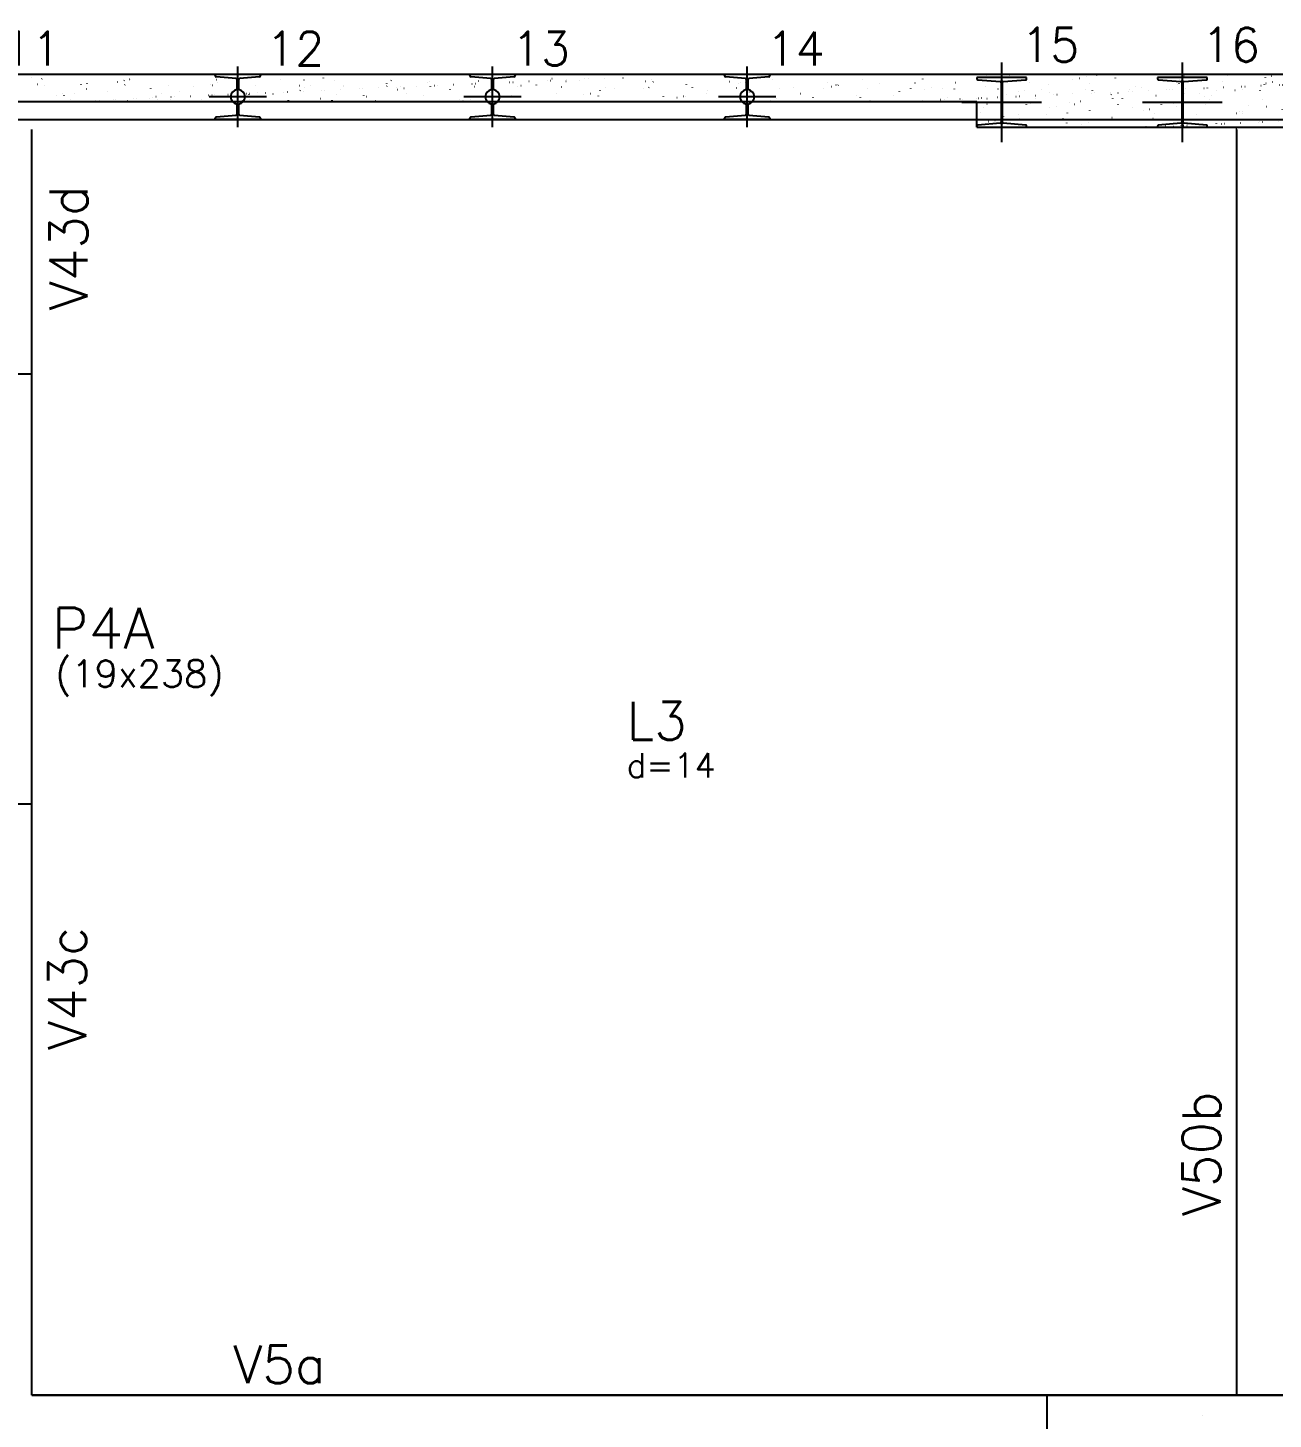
# Model space of a CAD drawing. Extents: x -40810 to 33675, y -2018 to 21213.
# Drawn here: x 24872 to 25561, y 3273 to 4044 of the extents above; entities that cross this region are included whole.
import ezdxf

# ---------------------------------------------------------------- set-up
doc = ezdxf.new("R2010")
doc.units = 0
doc.layers.get('0').update_dxf_attribs({"color": 1, "lineweight": 9})
for name, color, linetype in [('1', 5, 'Continuous'), ('10', 7, 'Continuous'), ('12', 3, 'Continuous'), ('13', 7, 'Continuous'), ('19', 5, 'Continuous'), ('242', 3, 'Continuous'), ('3', 2, 'Continuous'), ('49', 20, 'Continuous'), ('51', 6, 'Continuous'), ('52', 21, 'Continuous'), ('8', 5, 'Continuous'), ('9', 3, 'Continuous'), ('STEPHANIE', 6, 'Continuous')]:
    doc.layers.add(name, color=color, linetype=linetype)
doc.styles.get("Standard").update_dxf_attribs({"font": 'romans.shx', "width": 0.8})

# ---------------------------------------------------------------- blocks, each defined once
blk = doc.blocks.new('_H9EFD498501-006')
for p, q in [((2133.226661, 4541.264262), (2133.226661, 4541.264262)), ((2133.226661, 4541.264262), (2133.226661, 4541.264262)), ((2133.226661, 4541.264262), (2133.226661, 4541.264262)), ((2138.457224, 4542.42385), (2138.530447, 4542.440083)), ((2150.952494, 4542.944885), (2150.962283, 4543.019243)), ((2151.17627, 4542.880425), (2151.221927, 4542.939927)), ((2175.40823, 4542.83444), (2175.453887, 4542.893942)), ((2186.127645, 4540.008485), (2186.137435, 4540.082843)), ((2190.068651, 4540.97527), (2190.141873, 4540.991503)), ((2193.729761, 4541.786919), (2193.802984, 4541.803151)), ((2199.526047, 4542.639701), (2199.571704, 4542.699203)), ((2209.966061, 4541.000433), (2209.975851, 4541.074792)), ((2223.758006, 4542.593716), (2223.803663, 4542.653218)), ((2241.680078, 4539.52669), (2241.7533, 4539.542923)), ((2245.341188, 4540.338339), (2245.41441, 4540.354572)), ((2247.875823, 4542.398978), (2247.92148, 4542.458479)), ((2268.979629, 4539.055982), (2268.989418, 4539.13034)), ((2272.107783, 4542.352993), (2272.15344, 4542.412494)), ((2292.994255, 4541.386381), (2293.004045, 4541.460739)), ((2296.225599, 4542.158254), (2296.271257, 4542.217755)), ((2296.952615, 4538.889759), (2297.025837, 4538.905992)), ((2310.132611, 4541.811694), (2310.205834, 4541.827927)), ((2316.906093, 4542.936017), (2316.915882, 4543.010376)), ((2320.457559, 4542.112269), (2320.503216, 4542.17177)), ((2342.273238, 4539.041366), (2342.348167, 4539.044637)), ((2344.146454, 4539.123152), (2344.221382, 4539.126423)), ((2344.575376, 4541.91753), (2344.621033, 4541.977032)), ((2352.007823, 4539.44193), (2352.017612, 4539.516288)), ((2352.98803, 4539.509184), (2353.062959, 4539.512455)), ((2138.201181, 4536.128449), (2138.210971, 4536.202808)), ((2145.035389, 4534.877473), (2145.081046, 4534.936975)), ((2147.432387, 4538.001302), (2147.478044, 4538.060804)), ((2149.464495, 4531.642413), (2149.474285, 4531.716772)), ((2156.020328, 4533.426938), (2156.09355, 4533.443171)), ((2156.675055, 4530.937974), (2156.749983, 4530.941245)), ((2159.681438, 4534.238587), (2159.75466, 4534.25482)), ((2162.215808, 4538.458848), (2162.225597, 4538.533207)), ((2165.516631, 4531.324006), (2165.59156, 4531.327277)), ((2169.153206, 4534.682735), (2169.198863, 4534.742236)), ((2172.861434, 4537.160522), (2172.934656, 4537.176755)), ((2173.376333, 4533.192049), (2173.386122, 4533.266408)), ((2175.631995, 4531.765652), (2175.706923, 4531.768923)), ((2177.50521, 4531.847438), (2177.580139, 4531.85071)), ((2186.346787, 4532.23347), (2186.421716, 4532.236741)), ((2193.385166, 4534.63675), (2193.430823, 4534.696251)), ((2195.782164, 4537.760578), (2195.827821, 4537.82008)), ((2196.46215, 4532.675116), (2196.537079, 4532.678388)), ((2197.214749, 4534.183998), (2197.224538, 4534.258356)), ((2198.335366, 4532.756902), (2198.410294, 4532.760174)), ((2207.176942, 4533.142934), (2207.251871, 4533.146205)), ((2207.631755, 4531.978359), (2207.704977, 4531.994592)), ((2211.292865, 4532.790007), (2211.366087, 4532.80624)), ((2217.292306, 4533.58458), (2217.367234, 4533.587852)), ((2217.502982, 4534.442011), (2217.54864, 4534.501512)), ((2219.165521, 4533.666367), (2219.24045, 4533.669638)), ((2221.229375, 4536.514397), (2221.239165, 4536.588755)), ((2224.472861, 4535.711942), (2224.546083, 4535.728175)), ((2228.007098, 4534.052398), (2228.082026, 4534.05567)), ((2232.3899, 4531.247598), (2232.39969, 4531.321957)), ((2238.122461, 4534.494045), (2238.19739, 4534.497316)), ((2239.995676, 4534.575831), (2240.070605, 4534.579102)), ((2241.734942, 4534.396026), (2241.780599, 4534.455527)), ((2244.13194, 4537.519855), (2244.177597, 4537.579356)), ((2245.141213, 4538.064033), (2245.151002, 4538.138392)), ((2248.837253, 4534.961862), (2248.912182, 4534.965134)), ((2256.228316, 4532.239547), (2256.238106, 4532.313905)), ((2258.952616, 4535.403509), (2259.027545, 4535.40678)), ((2260.825832, 4535.485295), (2260.90076, 4535.488567)), ((2262.904292, 4531.341427), (2262.977514, 4531.35766)), ((2265.852759, 4534.201287), (2265.898416, 4534.260788)), ((2269.667409, 4535.871327), (2269.742337, 4535.874598)), ((2276.084288, 4534.263362), (2276.15751, 4534.279595)), ((2279.782772, 4536.312973), (2279.8577, 4536.316244)), ((2280.242943, 4534.569946), (2280.252732, 4534.644304)), ((2281.655987, 4536.394759), (2281.730916, 4536.398031)), ((2290.084719, 4534.155302), (2290.130376, 4534.214803)), ((2290.497564, 4536.780791), (2290.572493, 4536.784062)), ((2292.481717, 4537.279131), (2292.527374, 4537.338632)), ((2293.291505, 4538.07811), (2293.364727, 4538.094343)), ((2300.612927, 4537.222437), (2300.687856, 4537.225709)), ((2302.486143, 4537.304224), (2302.561071, 4537.307495)), ((2304.15478, 4536.119582), (2304.16457, 4536.19394)), ((2311.327719, 4537.690255), (2311.402648, 4537.693527)), ((2314.202535, 4533.960563), (2314.248192, 4534.020065)), ((2321.443083, 4538.131901), (2321.518011, 4538.135173)), ((2323.316298, 4538.213688), (2323.391227, 4538.216959)), ((2327.695715, 4532.814782), (2327.768937, 4532.831015)), ((2327.993196, 4537.111531), (2328.002986, 4537.185889)), ((2332.157875, 4538.599719), (2332.232803, 4538.602991)), ((2338.434495, 4533.914578), (2338.480152, 4533.97408)), ((2339.25651, 4532.625495), (2339.2663, 4532.699853)), ((2340.831493, 4537.038407), (2340.87715, 4537.097908)), ((2344.902932, 4536.629531), (2344.976154, 4536.645764)), ((2348.564042, 4537.441179), (2348.637264, 4537.457412)), ((2133.226661, 4529.914195), (2133.226661, 4529.914195)), ((2133.226661, 4529.914195), (2133.226661, 4529.914195)), ((2133.226661, 4529.914195), (2133.226661, 4529.914195)), ((2133.226661, 4528.373704), (2133.226661, 4528.373704)), ((2133.226661, 4528.373704), (2133.226661, 4528.373704)), ((2133.971684, 4529.946723), (2134.046613, 4529.949995)), ((2135.844899, 4530.02851), (2135.919828, 4530.031781)), ((2136.713183, 4524.825978), (2136.722972, 4524.900336)), ((2138.780365, 4526.725768), (2138.826023, 4526.785269)), ((2138.813111, 4529.61219), (2138.886333, 4529.628423)), ((2144.686476, 4530.414541), (2144.761405, 4530.417813)), ((2154.801839, 4530.856188), (2154.876768, 4530.859459)), ((2160.62502, 4526.375614), (2160.63481, 4526.449973)), ((2163.012325, 4526.679783), (2163.057982, 4526.739284)), ((2165.409323, 4529.803611), (2165.45498, 4529.863113)), ((2173.583432, 4524.430027), (2173.656654, 4524.44626)), ((2177.244542, 4525.241676), (2177.317764, 4525.257909)), ((2184.463436, 4527.367563), (2184.473226, 4527.441921)), ((2187.130142, 4526.485044), (2187.175799, 4526.544545)), ((2190.424538, 4528.16361), (2190.49776, 4528.179843)), ((2208.478063, 4529.697962), (2208.487852, 4529.77232)), ((2211.362102, 4526.439059), (2211.407759, 4526.49856)), ((2213.7591, 4529.562888), (2213.804757, 4529.622389)), ((2219.638587, 4524.431163), (2219.648377, 4524.505521)), ((2228.855969, 4523.793096), (2228.929191, 4523.809329)), ((2235.479918, 4526.24432), (2235.525575, 4526.303822)), ((2242.035965, 4526.715031), (2242.109187, 4526.731264)), ((2243.477004, 4525.423111), (2243.486793, 4525.49747)), ((2259.243182, 4530.529779), (2259.316404, 4530.546012)), ((2259.711878, 4526.198335), (2259.757535, 4526.257837)), ((2262.108876, 4529.322164), (2262.154533, 4529.381665)), ((2267.49163, 4527.753511), (2267.50142, 4527.827869)), ((2283.829695, 4526.003596), (2283.875352, 4526.063098)), ((2291.403467, 4529.303147), (2291.413257, 4529.377505)), ((2293.647392, 4525.266451), (2293.720614, 4525.282684)), ((2302.490571, 4523.47866), (2302.500361, 4523.553019)), ((2308.061654, 4525.957611), (2308.107312, 4526.017113)), ((2310.458653, 4529.08144), (2310.50431, 4529.140942)), ((2310.854609, 4529.081199), (2310.927831, 4529.097432)), ((2314.515719, 4529.892848), (2314.588941, 4529.909081)), ((2315.241884, 4530.295095), (2315.251673, 4530.369454)), ((2326.505198, 4525.809059), (2326.514987, 4525.883418)), ((2332.179471, 4525.762873), (2332.225128, 4525.822374)), ((2345.258819, 4523.817871), (2345.332041, 4523.834104)), ((2350.417035, 4527.358696), (2350.426824, 4527.433054)), ((2356.411431, 4525.716888), (2356.457088, 4525.776389)), ((2358.808429, 4528.840716), (2358.854086, 4528.900218)), ((2133.226661, 4519.488039), (2133.226661, 4519.488039)), ((2133.226661, 4519.488039), (2133.226661, 4519.488039)), ((2133.226661, 4519.488039), (2133.226661, 4519.488039)), ((2135.036483, 4521.846645), (2135.08214, 4521.906146)), ((2139.535109, 4516.881696), (2139.608331, 4516.897929)), ((2143.196219, 4517.693344), (2143.269441, 4517.709577)), ((2147.873707, 4519.559179), (2147.883497, 4519.633537)), ((2156.376215, 4520.615279), (2156.449437, 4520.631512)), ((2156.757301, 4518.528077), (2156.802958, 4518.587579)), ((2171.712124, 4520.551127), (2171.721913, 4520.625486)), ((2180.989261, 4518.482092), (2181.034918, 4518.541594)), ((2182.975438, 4516.065091), (2182.985227, 4516.13945)), ((2183.386259, 4521.605921), (2183.431916, 4521.665422)), ((2194.807645, 4516.244764), (2194.880868, 4516.260997)), ((2195.72675, 4522.881527), (2195.73654, 4522.955885)), ((2205.107078, 4518.287353), (2205.152735, 4518.346855)), ((2206.887275, 4517.614728), (2206.897064, 4517.689086)), ((2207.987642, 4519.166699), (2208.060864, 4519.182932)), ((2225.194859, 4522.981447), (2225.268081, 4522.99768)), ((2229.339037, 4518.241368), (2229.384695, 4518.30087)), ((2230.725691, 4518.606676), (2230.735481, 4518.681035)), ((2231.736036, 4521.365197), (2231.781693, 4521.424699)), ((2253.456854, 4518.04663), (2253.502511, 4518.106131)), ((2254.740318, 4520.937075), (2254.750107, 4521.011434)), ((2259.599069, 4517.718119), (2259.672291, 4517.734352)), ((2265.900842, 4515.670276), (2265.910632, 4515.744635)), ((2268.494956, 4515.716002), (2268.569884, 4515.719273)), ((2270.368171, 4515.797788), (2270.4431, 4515.801059)), ((2276.806286, 4521.532867), (2276.879508, 4521.5491)), ((2277.688814, 4518.000645), (2277.734471, 4518.060146)), ((2278.652155, 4522.486712), (2278.661944, 4522.56107)), ((2279.209748, 4516.18382), (2279.284676, 4516.187091)), ((2280.085812, 4521.124473), (2280.131469, 4521.183975)), ((2280.467396, 4522.344516), (2280.540618, 4522.360749)), ((2289.325111, 4516.625466), (2289.40004, 4516.628737)), ((2289.739259, 4516.662225), (2289.749048, 4516.736583)), ((2291.198326, 4516.707252), (2291.273255, 4516.710524)), ((2300.039903, 4517.093284), (2300.114832, 4517.096555)), ((2301.806631, 4517.805906), (2301.852288, 4517.865407)), ((2310.155266, 4517.53493), (2310.230195, 4517.538201)), ((2311.210495, 4516.269539), (2311.283718, 4516.285772)), ((2312.028482, 4517.616716), (2312.10341, 4517.619988)), ((2313.753885, 4518.992624), (2313.763675, 4519.066982)), ((2320.870059, 4518.002748), (2320.944987, 4518.006019)), ((2326.03859, 4517.759921), (2326.084247, 4517.819422)), ((2328.417713, 4520.084288), (2328.490935, 4520.100521)), ((2328.435588, 4520.88375), (2328.481246, 4520.943251)), ((2330.985422, 4518.444394), (2331.06035, 4518.447666)), ((2332.078823, 4520.895936), (2332.152045, 4520.912169)), ((2332.858637, 4518.526181), (2332.933566, 4518.529452)), ((2337.665722, 4520.54226), (2337.675512, 4520.616619)), ((2341.700214, 4518.912212), (2341.775143, 4518.915484)), ((2350.156407, 4517.565182), (2350.202064, 4517.624684)), ((2351.815577, 4519.353858), (2351.890506, 4519.35713)), ((2353.688793, 4519.435645), (2353.763721, 4519.438916)), ((2133.226661, 4515.483146), (2133.226661, 4515.483146)), ((2133.226661, 4515.483146), (2133.226661, 4515.483146)), ((2133.226661, 4515.483146), (2133.226661, 4515.483146)), ((2135.253919, 4513.741768), (2135.253919, 4513.741768)), ((2135.253919, 4513.741768), (2135.253919, 4513.741768)), ((2135.253919, 4513.741768), (2135.253919, 4513.741768)), ((2147.107831, 4513.741768), (2147.107831, 4513.741768)), ((2147.107831, 4513.741768), (2147.107831, 4513.741768)), ((2153.084637, 4513.741768), (2153.084637, 4513.741768)), ((2158.961743, 4513.741768), (2158.970601, 4513.809051)), ((2158.961743, 4513.741768), (2158.961743, 4513.741768)), ((2170.815655, 4513.741768), (2170.815655, 4513.741768)), ((2177.351882, 4513.741768), (2177.351882, 4513.741768)), ((2177.351882, 4513.741768), (2177.351882, 4513.741768)), ((2182.669566, 4513.741768), (2182.669566, 4513.741768)), ((2182.669566, 4513.741768), (2182.669566, 4513.741768)), ((2182.669566, 4513.741768), (2182.669566, 4513.741768)), ((2183.517359, 4513.741768), (2183.517359, 4513.741768)), ((2183.517359, 4513.741768), (2183.517359, 4513.741768)), ((2183.517359, 4513.741768), (2183.517359, 4513.741768)), ((2191.146535, 4515.433116), (2191.219758, 4515.449349)), ((2194.523478, 4513.741768), (2194.523478, 4513.741768)), ((2194.523478, 4513.741768), (2194.523478, 4513.741768)), ((2194.523478, 4513.741768), (2194.523478, 4513.741768)), ((2201.619128, 4513.741768), (2201.619128, 4513.741768)), ((2206.37739, 4513.741768), (2206.37739, 4513.741768)), ((2206.37739, 4513.741768), (2206.37739, 4513.741768)), ((2218.231302, 4513.741768), (2218.231302, 4513.741768)), ((2218.231302, 4513.741768), (2218.231302, 4513.741768)), ((2223.277576, 4513.741768), (2223.277576, 4513.741768)), ((2223.277576, 4513.741768), (2223.277576, 4513.741768)), ((2223.277576, 4513.741768), (2223.277576, 4513.741768)), ((2225.886373, 4513.741768), (2225.886373, 4513.741768)), ((2225.886373, 4513.741768), (2225.886373, 4513.741768)), ((2226.834645, 4513.897073), (2226.909573, 4513.900345)), ((2228.70786, 4513.978859), (2228.782789, 4513.982131)), ((2230.085214, 4513.741768), (2230.085214, 4513.741768)), ((2237.549437, 4514.364891), (2237.624366, 4514.368163)), ((2241.662908, 4513.741768), (2241.662908, 4513.741768)), ((2241.662908, 4513.741768), (2241.662908, 4513.741768)), ((2241.662908, 4513.741768), (2241.662908, 4513.741768)), ((2241.939126, 4513.741768), (2241.939126, 4513.741768)), ((2241.939126, 4513.741768), (2241.939126, 4513.741768)), ((2241.939126, 4513.741768), (2241.939126, 4513.741768)), ((2241.989005, 4514.12064), (2241.998795, 4514.194998)), ((2242.757962, 4513.984536), (2242.831185, 4514.000769)), ((2246.419072, 4514.796185), (2246.492295, 4514.812417)), ((2247.6648, 4514.806537), (2247.739729, 4514.809809)), ((2249.538016, 4514.888324), (2249.612944, 4514.891595)), ((2250.153618, 4513.741768), (2250.153618, 4513.741768)), ((2253.793038, 4513.741768), (2253.793038, 4513.741768)), ((2253.793038, 4513.741768), (2253.793038, 4513.741768)), ((2253.793038, 4513.741768), (2253.793038, 4513.741768)), ((2258.379592, 4515.274355), (2258.454521, 4515.277627)), ((2265.646949, 4513.741768), (2265.646949, 4513.741768)), ((2265.646949, 4513.741768), (2265.646949, 4513.741768)), ((2274.420863, 4513.741768), (2274.420863, 4513.741768)), ((2274.420863, 4513.741768), (2274.420863, 4513.741768)), ((2277.500861, 4513.741768), (2277.500861, 4513.741768)), ((2277.500861, 4513.741768), (2277.500861, 4513.741768)), ((2289.354773, 4513.741768), (2289.354773, 4513.741768)), ((2298.688108, 4513.741768), (2298.688108, 4513.741768)), ((2299.808456, 4513.741768), (2299.808456, 4513.741768)), ((2299.808456, 4513.741768), (2299.808456, 4513.741768)), ((2301.208685, 4513.741768), (2301.208685, 4513.741768)), ((2313.062597, 4513.741768), (2313.062597, 4513.741768)), ((2313.062597, 4513.741768), (2313.062597, 4513.741768)), ((2313.062597, 4513.741768), (2313.062597, 4513.741768)), ((2322.955353, 4513.741768), (2322.955353, 4513.741768)), ((2322.955353, 4513.741768), (2322.955353, 4513.741768)), ((2324.916509, 4513.741768), (2324.924199, 4513.800183)), ((2324.916509, 4513.741768), (2324.916509, 4513.741768)), ((2324.916509, 4513.741768), (2324.916509, 4513.741768)), ((2336.770421, 4513.741768), (2336.770421, 4513.741768)), ((2336.770421, 4513.741768), (2336.770421, 4513.741768)), ((2347.222599, 4513.741768), (2347.222599, 4513.741768)), ((2348.624332, 4513.741768), (2348.624332, 4513.741768)), ((2348.752826, 4514.717774), (2348.762615, 4514.792132)), ((2357.954004, 4513.741768), (2357.954004, 4513.741768)), ((2357.954004, 4513.741768), (2357.954004, 4513.741768)), ((2360.478244, 4513.741768), (2360.478244, 4513.741768))]:
    blk.add_line(p, q)
blk = doc.blocks.new('_H9EFD498501-007')
for p, q in [((1609.518845, 4541.176053), (1609.592068, 4541.192286)), ((1615.584846, 4540.649264), (1615.630503, 4540.708765)), ((1657.469162, 4538.915825), (1657.542384, 4538.932058)), ((1661.130272, 4539.727474), (1661.203494, 4539.743707)), ((1663.934623, 4540.40854), (1663.98028, 4540.468041)), ((1664.604643, 4540.381588), (1664.614433, 4540.455947)), ((1712.284399, 4540.167816), (1712.330056, 4540.227317)), ((1725.921695, 4541.200829), (1725.994918, 4541.217062)), ((1747.530048, 4539.986773), (1747.539838, 4540.061132)), ((1760.634176, 4539.927092), (1760.679833, 4539.986594)), ((1771.368464, 4540.978722), (1771.378254, 4541.05308)), ((1777.533122, 4539.752249), (1777.606344, 4539.768482)), ((1808.983952, 4539.686368), (1809.029609, 4539.74587)), ((1830.382032, 4539.034271), (1830.391821, 4539.108629)), ((1857.333729, 4539.445645), (1857.379386, 4539.505146)), ((1874.46748, 4538.72066), (1874.542408, 4538.723931)), ((1876.340695, 4538.802446), (1876.415624, 4538.805718)), ((1885.182272, 4539.188478), (1885.2572, 4539.191749)), ((1895.297635, 4539.630124), (1895.372564, 4539.633395)), ((1897.17085, 4539.71191), (1897.245779, 4539.715182)), ((1897.963193, 4540.669837), (1898.036415, 4540.68607)), ((1905.683505, 4539.204921), (1905.729162, 4539.264422)), ((1906.012427, 4540.097942), (1906.087356, 4540.101213)), ((1913.410226, 4539.420218), (1913.420015, 4539.494577)), ((1916.12779, 4540.539588), (1916.202719, 4540.54286)), ((1918.001006, 4540.621375), (1918.075935, 4540.624646)), ((1926.842583, 4541.007406), (1926.917511, 4541.010678)), ((1937.322063, 4540.969855), (1937.331852, 4541.044213)), ((1949.57462, 4539.221258), (1949.647842, 4539.237491)), ((1953.23573, 4540.032906), (1953.308952, 4540.049139)), ((1954.033281, 4538.964197), (1954.078939, 4539.023699)), ((1996.33563, 4539.025403), (1996.34542, 4539.099762)), ((2002.383058, 4538.723473), (2002.428715, 4538.782975)), ((2020.174047, 4540.017352), (2020.183836, 4540.09171)), ((2069.63858, 4540.057681), (2069.711802, 4540.073914)), ((2103.202241, 4540.4033), (2103.21203, 4540.477658)), ((1613.187848, 4537.525435), (1613.233505, 4537.584936)), ((1616.751601, 4537.059241), (1616.76139, 4537.133599)), ((1623.420839, 4531.367494), (1623.494061, 4531.383727)), ((1627.081949, 4532.179142), (1627.155171, 4532.195375)), ((1627.838704, 4531.234754), (1627.848494, 4531.309112)), ((1633.561782, 4532.451573), (1633.607439, 4532.511074)), ((1637.305665, 4537.330696), (1637.351322, 4537.390197)), ((1640.261945, 4535.101077), (1640.335167, 4535.11731)), ((1640.590017, 4538.051189), (1640.599806, 4538.125547)), ((1651.853331, 4533.565153), (1651.86312, 4533.639511)), ((1661.537625, 4537.284711), (1661.583282, 4537.344212)), ((1675.765168, 4535.114789), (1675.774958, 4535.189148)), ((1681.911559, 4532.210849), (1681.957216, 4532.270351)), ((1685.655441, 4537.089972), (1685.701099, 4537.149474)), ((1691.873372, 4533.652497), (1691.946594, 4533.66873)), ((1697.710873, 4531.0033), (1697.785802, 4531.006571)), ((1699.603584, 4536.106738), (1699.613374, 4536.181096)), ((1707.826236, 4531.444946), (1707.901165, 4531.448217)), ((1709.080589, 4537.467245), (1709.153811, 4537.483478)), ((1709.699452, 4531.526732), (1709.77438, 4531.530004)), ((1709.887401, 4537.043987), (1709.933058, 4537.103489)), ((1710.866898, 4531.620702), (1710.876688, 4531.69506)), ((1712.741699, 4538.278894), (1712.814921, 4538.295127)), ((1718.541028, 4531.912764), (1718.615957, 4531.916035)), ((1723.618211, 4538.437137), (1723.628, 4538.511495)), ((1728.656392, 4532.35441), (1728.73132, 4532.357682)), ((1730.261335, 4531.970125), (1730.306992, 4532.029627)), ((1730.529607, 4532.436197), (1730.604536, 4532.439468)), ((1734.005218, 4536.849248), (1734.050875, 4536.90875)), ((1734.778735, 4533.170338), (1734.788525, 4533.244696)), ((1739.371184, 4532.822228), (1739.446113, 4532.8255)), ((1743.484799, 4532.203917), (1743.558021, 4532.22015)), ((1749.486547, 4533.263874), (1749.561476, 4533.267146)), ((1751.359763, 4533.345661), (1751.434691, 4533.348932)), ((1758.237177, 4536.803263), (1758.282835, 4536.862765)), ((1758.617152, 4534.162287), (1758.626941, 4534.236645)), ((1760.201339, 4533.731692), (1760.276268, 4533.734964)), ((1760.692016, 4536.018666), (1760.765238, 4536.034898)), ((1764.353126, 4536.830314), (1764.426348, 4536.846547)), ((1770.316703, 4534.173339), (1770.391631, 4534.17661)), ((1772.189918, 4534.255125), (1772.264847, 4534.258396)), ((1778.611112, 4531.729402), (1778.656769, 4531.788903)), ((1781.031495, 4534.641157), (1781.106423, 4534.644428)), ((1782.354994, 4536.608525), (1782.400651, 4536.668026)), ((1782.631778, 4536.492686), (1782.641568, 4536.567044)), ((1791.146858, 4535.082803), (1791.221787, 4535.086074)), ((1793.020073, 4535.164589), (1793.095002, 4535.167861)), ((1793.792303, 4531.225887), (1793.802092, 4531.300245)), ((1801.86165, 4535.550621), (1801.936579, 4535.553892)), ((1806.543615, 4538.042322), (1806.553405, 4538.11668)), ((1806.586954, 4536.56254), (1806.632611, 4536.622041)), ((1811.977013, 4535.992267), (1812.051942, 4535.995539)), ((1812.303443, 4534.570086), (1812.376665, 4534.586319)), ((1813.850229, 4536.074053), (1813.925157, 4536.077325)), ((1815.964553, 4535.381734), (1816.037775, 4535.397967)), ((1817.630719, 4532.217835), (1817.640509, 4532.292194)), ((1822.691806, 4536.460085), (1822.766734, 4536.463357)), ((1826.960888, 4531.488678), (1827.006545, 4531.548179)), ((1829.144549, 4538.303669), (1829.217771, 4538.319902)), ((1830.704771, 4536.367801), (1830.750428, 4536.427302)), ((1832.807169, 4536.901731), (1832.882097, 4536.905003)), ((1834.680384, 4536.983518), (1834.755313, 4536.986789)), ((1841.645346, 4534.548234), (1841.655135, 4534.622593)), ((1843.521961, 4537.369549), (1843.59689, 4537.372821)), ((1853.637324, 4537.811196), (1853.712253, 4537.814467)), ((1854.93673, 4536.321816), (1854.982388, 4536.381317)), ((1855.51054, 4537.892982), (1855.585468, 4537.896253)), ((1863.91487, 4533.121506), (1863.988092, 4533.137739)), ((1864.352116, 4538.279014), (1864.427045, 4538.282285)), ((1865.557183, 4536.097871), (1865.566972, 4536.172229)), ((1867.57598, 4533.933154), (1867.649202, 4533.949387)), ((1875.310664, 4531.247954), (1875.356322, 4531.307456)), ((1879.054547, 4536.127077), (1879.100204, 4536.186579)), ((1880.755976, 4536.855089), (1880.829198, 4536.871322)), ((1889.395599, 4537.089819), (1889.405389, 4537.164178)), ((1900.658913, 4532.603783), (1900.668703, 4532.678141)), ((1903.286507, 4536.081092), (1903.332164, 4536.140594)), ((1915.526297, 4531.672926), (1915.599519, 4531.689159)), ((1919.187407, 4532.484575), (1919.260629, 4532.500808)), ((1923.660441, 4531.00723), (1923.706098, 4531.066732)), ((1924.57075, 4534.153419), (1924.58054, 4534.227778)), ((1927.404324, 4535.886353), (1927.449981, 4535.945855)), ((1932.367403, 4535.406509), (1932.440625, 4535.422742)), ((1948.409167, 4535.145368), (1948.418956, 4535.219726)), ((1951.636283, 4535.840368), (1951.68194, 4535.89987)), ((1970.798834, 4531.035995), (1970.872056, 4531.052228)), ((1972.423793, 4537.475767), (1972.433583, 4537.550125)), ((1975.7541, 4535.64563), (1975.799757, 4535.705131)), ((1983.584318, 4532.208968), (1983.594107, 4532.283326)), ((1983.97883, 4533.95793), (1984.052052, 4533.974163)), ((1999.98606, 4535.599645), (2000.031717, 4535.659146)), ((2001.186047, 4537.772678), (2001.259269, 4537.788911)), ((2004.847157, 4538.584326), (2004.920379, 4538.600559)), ((2007.422734, 4533.200917), (2007.432523, 4533.275275)), ((2024.103877, 4535.404906), (2024.149534, 4535.464407)), ((2031.437361, 4535.531316), (2031.44715, 4535.605674)), ((2035.590257, 4532.50935), (2035.663479, 4532.525583)), ((2048.335836, 4535.358921), (2048.381493, 4535.418422)), ((2050.732834, 4538.48275), (2050.778491, 4538.542251)), ((2052.797474, 4536.324098), (2052.870696, 4536.340331)), ((2055.349198, 4537.080952), (2055.358987, 4537.15531)), ((2056.458584, 4537.135747), (2056.531806, 4537.15198)), ((2066.436301, 4531.256465), (2066.446091, 4531.330824)), ((2072.453653, 4535.164182), (2072.49931, 4535.223684)), ((2079.187614, 4538.072901), (2079.197403, 4538.147259)), ((2087.201684, 4531.06077), (2087.274906, 4531.077003)), ((2090.450928, 4533.586864), (2090.460717, 4533.661223)), ((2096.685613, 4535.118197), (2096.73127, 4535.177699)), ((2099.082611, 4538.242026), (2099.128268, 4538.301527)), ((2104.408901, 4534.875518), (2104.482123, 4534.891751)), ((2108.070011, 4535.687167), (2108.143233, 4535.7034)), ((2114.362765, 4535.136501), (2114.372555, 4535.210859)), ((2120.80343, 4534.923458), (2120.849087, 4534.98296)), ((2121.250007, 4538.609102), (2121.323229, 4538.625335)), ((1608.617931, 4528.085768), (1608.617931, 4528.085768)), ((1608.617931, 4528.085768), (1608.617931, 4528.085768)), ((1608.617931, 4528.085768), (1608.617931, 4528.085768)), ((1615.570221, 4528.085768), (1615.570221, 4528.085768)), ((1615.570221, 4528.085768), (1615.570221, 4528.085768)), ((1627.424132, 4528.085768), (1627.424132, 4528.085768)), ((1630.211782, 4528.085768), (1630.211782, 4528.085768)), ((1630.211782, 4528.085768), (1630.211782, 4528.085768)), ((1630.888408, 4528.085768), (1630.888408, 4528.085768)), ((1630.888408, 4528.085768), (1630.888408, 4528.085768)), ((1631.164784, 4529.327744), (1631.210441, 4529.387246)), ((1635.220407, 4528.274907), (1635.295335, 4528.278178)), ((1639.278044, 4528.085768), (1639.278044, 4528.085768)), ((1645.33577, 4528.716553), (1645.410699, 4528.719825)), ((1647.208985, 4528.79834), (1647.283914, 4528.801611)), ((1651.131956, 4528.085768), (1651.131956, 4528.085768)), ((1651.131956, 4528.085768), (1651.131956, 4528.085768)), ((1651.131956, 4528.085768), (1651.131956, 4528.085768)), ((1654.479027, 4528.085768), (1654.479027, 4528.085768)), ((1655.282601, 4529.133005), (1655.328258, 4529.192507)), ((1656.050562, 4529.184371), (1656.125491, 4529.187643)), ((1662.985868, 4528.085768), (1662.985868, 4528.085768)), ((1662.985868, 4528.085768), (1662.985868, 4528.085768)), ((1663.013855, 4528.298354), (1663.023645, 4528.372712)), ((1666.165925, 4529.626018), (1666.240854, 4529.629289)), ((1666.763479, 4528.085768), (1666.763479, 4528.085768)), ((1666.763479, 4528.085768), (1666.763479, 4528.085768)), ((1666.763479, 4528.085768), (1666.763479, 4528.085768)), ((1668.039141, 4529.707804), (1668.114069, 4529.711075)), ((1674.83978, 4528.085768), (1674.83978, 4528.085768)), ((1674.83978, 4528.085768), (1674.83978, 4528.085768)), ((1675.032266, 4529.918914), (1675.105488, 4529.935147)), ((1676.880718, 4530.093835), (1676.955646, 4530.097107)), ((1678.693376, 4530.730562), (1678.766598, 4530.746795)), ((1678.746272, 4528.085768), (1678.746272, 4528.085768)), ((1678.746272, 4528.085768), (1678.746272, 4528.085768)), ((1679.514561, 4529.08702), (1679.560218, 4529.146522)), ((1686.693692, 4528.085768), (1686.693692, 4528.085768)), ((1686.852272, 4529.290303), (1686.862061, 4529.364661)), ((1686.996081, 4530.535482), (1687.071009, 4530.538753)), ((1688.869296, 4530.617268), (1688.944225, 4530.62054)), ((1698.547604, 4528.085768), (1698.547604, 4528.085768)), ((1703.013518, 4528.085768), (1703.013518, 4528.085768)), ((1703.632377, 4528.892282), (1703.678034, 4528.951783)), ((1710.401515, 4528.085768), (1710.401515, 4528.085768)), ((1710.401515, 4528.085768), (1710.401515, 4528.085768)), ((1710.401515, 4528.085768), (1710.401515, 4528.085768)), ((1722.255427, 4528.085768), (1722.255427, 4528.085768)), ((1722.255427, 4528.085768), (1722.255427, 4528.085768)), ((1722.255427, 4528.085768), (1722.255427, 4528.085768)), ((1724.909027, 4528.085768), (1724.909027, 4528.085768)), ((1724.909027, 4528.085768), (1724.909027, 4528.085768)), ((1724.909027, 4528.085768), (1724.909027, 4528.085768)), ((1726.643693, 4528.470334), (1726.716915, 4528.486567)), ((1727.280763, 4528.085768), (1727.280763, 4528.085768)), ((1727.280763, 4528.085768), (1727.280763, 4528.085768)), ((1727.864337, 4528.846297), (1727.909994, 4528.905798)), ((1730.304803, 4529.281983), (1730.378025, 4529.298215)), ((1734.109339, 4528.085768), (1734.109339, 4528.085768)), ((1734.109339, 4528.085768), (1734.109339, 4528.085768)), ((1745.963251, 4528.085768), (1745.963251, 4528.085768)), ((1745.963251, 4528.085768), (1745.963251, 4528.085768)), ((1751.548008, 4528.085768), (1751.548008, 4528.085768)), ((1751.982154, 4528.651558), (1752.027811, 4528.711059)), ((1757.817163, 4528.085768), (1757.817163, 4528.085768)), ((1769.671075, 4528.085768), (1769.671075, 4528.085768)), ((1769.671075, 4528.085768), (1769.671075, 4528.085768)), ((1769.671075, 4528.085768), (1769.671075, 4528.085768)), ((1769.880466, 4529.67625), (1769.890255, 4529.750609)), ((1775.815253, 4528.085768), (1775.815253, 4528.085768)), ((1775.815253, 4528.085768), (1775.815253, 4528.085768)), ((1776.214113, 4528.605573), (1776.259771, 4528.665074)), ((1781.524987, 4528.085768), (1781.524987, 4528.085768)), ((1781.524987, 4528.085768), (1781.524987, 4528.085768)), ((1781.524987, 4528.085768), (1781.524987, 4528.085768)), ((1783.054576, 4528.085768), (1783.054576, 4528.085768)), ((1783.054576, 4528.085768), (1783.054576, 4528.085768)), ((1793.378898, 4528.085768), (1793.378898, 4528.085768)), ((1793.378898, 4528.085768), (1793.378898, 4528.085768)), ((1795.096226, 4530.755338), (1795.169448, 4530.77157)), ((1800.082498, 4528.085768), (1800.082498, 4528.085768)), ((1800.33193, 4528.410834), (1800.377587, 4528.470336)), ((1805.23281, 4528.085768), (1805.23281, 4528.085768)), ((1805.23281, 4528.085768), (1805.23281, 4528.085768)), ((1817.086722, 4528.085768), (1817.086722, 4528.085768)), ((1824.349743, 4528.085768), (1824.349743, 4528.085768)), ((1824.349743, 4528.085768), (1824.349743, 4528.085768)), ((1824.56389, 4528.364849), (1824.609547, 4528.424351)), ((1828.940634, 4528.085768), (1828.940634, 4528.085768)), ((1840.794546, 4528.085768), (1840.794546, 4528.085768)), ((1840.794546, 4528.085768), (1840.794546, 4528.085768)), ((1840.794546, 4528.085768), (1840.794546, 4528.085768)), ((1841.200124, 4528.085768), (1841.200124, 4528.085768)), ((1841.200124, 4528.085768), (1841.200124, 4528.085768)), ((1846.707653, 4529.306758), (1846.780875, 4529.322991)), ((1848.616988, 4528.085768), (1848.616988, 4528.085768)), ((1848.681707, 4528.17011), (1848.727364, 4528.229612)), ((1852.648458, 4528.085768), (1852.648458, 4528.085768)), ((1852.648458, 4528.085768), (1852.648458, 4528.085768)), ((1852.80587, 4529.281435), (1852.81566, 4529.355794)), ((1864.50237, 4528.085768), (1864.50237, 4528.085768)), ((1864.50237, 4528.085768), (1864.50237, 4528.085768)), ((1872.884234, 4528.085768), (1872.884234, 4528.085768)), ((1872.884234, 4528.085768), (1872.884234, 4528.085768)), ((1872.913666, 4528.124125), (1872.959323, 4528.183627)), ((1876.356281, 4528.085768), (1876.356281, 4528.085768)), ((1876.644287, 4530.273384), (1876.654076, 4530.347742)), ((1888.210193, 4528.085768), (1888.210193, 4528.085768)), ((1897.151479, 4528.085768), (1897.151479, 4528.085768)), ((1897.151479, 4528.085768), (1897.151479, 4528.085768)), ((1899.345672, 4528.085768), (1899.345672, 4528.085768)), ((1899.345672, 4528.085768), (1899.345672, 4528.085768)), ((1899.345672, 4528.085768), (1899.345672, 4528.085768)), ((1900.064105, 4528.085768), (1900.064105, 4528.085768)), ((1900.064105, 4528.085768), (1900.064105, 4528.085768)), ((1900.064105, 4528.085768), (1900.064105, 4528.085768)), ((1911.918017, 4528.085768), (1911.918017, 4528.085768)), ((1911.918017, 4528.085768), (1911.918017, 4528.085768)), ((1911.918017, 4528.085768), (1911.918017, 4528.085768)), ((1921.418724, 4528.085768), (1921.418724, 4528.085768)), ((1921.418724, 4528.085768), (1921.418724, 4528.085768)), ((1921.418724, 4528.085768), (1921.418724, 4528.085768)), ((1923.771929, 4528.085768), (1923.771929, 4528.085768)), ((1923.771929, 4528.085768), (1923.771929, 4528.085768)), ((1935.625841, 4528.085768), (1935.625841, 4528.085768)), ((1935.657854, 4528.328933), (1935.667643, 4528.403291)), ((1945.685969, 4528.085768), (1945.685969, 4528.085768)), ((1945.685969, 4528.085768), (1945.685969, 4528.085768)), ((1947.479753, 4528.085768), (1947.479753, 4528.085768)), ((1957.49122, 4528.085768), (1957.49122, 4528.085768)), ((1957.49122, 4528.085768), (1957.49122, 4528.085768)), ((1957.49122, 4528.085768), (1957.49122, 4528.085768)), ((1959.333664, 4528.085768), (1959.333664, 4528.085768)), ((1959.333664, 4528.085768), (1959.333664, 4528.085768)), ((1959.333664, 4528.085768), (1959.333664, 4528.085768)), ((1959.672481, 4530.659332), (1959.68227, 4530.73369)), ((1967.137724, 4530.224346), (1967.210946, 4530.240579)), ((1969.953214, 4528.085768), (1969.953214, 4528.085768)), ((1969.953214, 4528.085768), (1969.953214, 4528.085768)), ((1969.953214, 4528.085768), (1969.953214, 4528.085768)), ((1971.187576, 4528.085768), (1971.187576, 4528.085768)), ((1971.187576, 4528.085768), (1971.187576, 4528.085768)), ((1971.187576, 4528.085768), (1971.187576, 4528.085768)), ((1972.010217, 4530.766507), (1972.055874, 4530.826008)), ((1983.041488, 4528.085768), (1983.041488, 4528.085768)), ((1983.041488, 4528.085768), (1983.041488, 4528.085768)), ((1994.220459, 4528.085768), (1994.220459, 4528.085768)), ((1994.220459, 4528.085768), (1994.220459, 4528.085768)), ((1994.8954, 4528.085768), (1994.8954, 4528.085768)), ((1994.8954, 4528.085768), (1994.8954, 4528.085768)), ((2006.749312, 4528.085768), (2006.749312, 4528.085768)), ((2015.636768, 4528.085768), (2015.636768, 4528.085768)), ((2015.636768, 4528.085768), (2015.636768, 4528.085768)), ((2015.636768, 4528.085768), (2015.636768, 4528.085768)), ((2018.487705, 4528.085768), (2018.487705, 4528.085768)), ((2018.487705, 4528.085768), (2018.487705, 4528.085768)), ((2018.487705, 4528.085768), (2018.487705, 4528.085768)), ((2018.603224, 4528.085768), (2018.603224, 4528.085768)), ((2018.603224, 4528.085768), (2018.603224, 4528.085768)), ((2018.603224, 4528.085768), (2018.603224, 4528.085768)), ((2018.686048, 4528.71488), (2018.695837, 4528.789239)), ((2018.749151, 4528.775766), (2018.822373, 4528.791999)), ((2020.359994, 4530.525783), (2020.405651, 4530.585284)), ((2022.410261, 4529.587415), (2022.483483, 4529.603648)), ((2030.457136, 4528.085768), (2030.457136, 4528.085768)), ((2030.457136, 4528.085768), (2030.457136, 4528.085768)), ((2030.457136, 4528.085768), (2030.457136, 4528.085768)), ((2042.311047, 4528.085768), (2042.311047, 4528.085768)), ((2042.311047, 4528.085768), (2042.311047, 4528.085768)), ((2042.597885, 4530.264517), (2042.607675, 4530.338875)), ((2042.75495, 4528.085768), (2042.75495, 4528.085768)), ((2042.75495, 4528.085768), (2042.75495, 4528.085768)), ((2054.164959, 4528.085768), (2054.164959, 4528.085768)), ((2054.164959, 4528.085768), (2054.164959, 4528.085768)), ((2066.018871, 4528.085768), (2066.018871, 4528.085768)), ((2067.022195, 4528.085768), (2067.022195, 4528.085768)), ((2067.022195, 4528.085768), (2067.022195, 4528.085768)), ((2067.022195, 4528.085768), (2067.022195, 4528.085768)), ((2068.70977, 4530.285059), (2068.755427, 4530.344561)), ((2073.782316, 4528.085768), (2073.782316, 4528.085768)), ((2074.021688, 4528.138835), (2074.09491, 4528.155068)), ((2077.872783, 4528.085768), (2077.872783, 4528.085768)), ((2089.726695, 4528.085768), (2089.726695, 4528.085768)), ((2089.726695, 4528.085768), (2089.726695, 4528.085768)), ((2089.726695, 4528.085768), (2089.726695, 4528.085768)), ((2091.28944, 4528.085768), (2091.28944, 4528.085768)), ((2091.28944, 4528.085768), (2091.28944, 4528.085768)), ((2091.348796, 4528.085768), (2091.348796, 4528.085768)), ((2091.348796, 4528.085768), (2091.348796, 4528.085768)), ((2091.348796, 4528.085768), (2091.348796, 4528.085768)), ((2092.311373, 4528.127795), (2092.386302, 4528.131066)), ((2094.184588, 4528.209581), (2094.259517, 4528.212853)), ((2101.580607, 4528.085768), (2101.580607, 4528.085768)), ((2101.580607, 4528.085768), (2101.580607, 4528.085768)), ((2101.611453, 4528.320065), (2101.621242, 4528.394424)), ((2103.026165, 4528.595613), (2103.101094, 4528.598884)), ((2113.141528, 4529.037259), (2113.216457, 4529.040531)), ((2113.434519, 4528.085768), (2113.434519, 4528.085768)), ((2113.434519, 4528.085768), (2113.434519, 4528.085768)), ((2115.014744, 4529.119045), (2115.089673, 4529.122317)), ((2115.556685, 4528.085768), (2115.556685, 4528.085768)), ((2115.556685, 4528.085768), (2115.556685, 4528.085768)), ((2115.556685, 4528.085768), (2115.556685, 4528.085768)), ((2117.059547, 4530.044335), (2117.105204, 4530.103837)), ((2123.856321, 4529.505077), (2123.931249, 4529.508349)), ((2125.28843, 4528.085768), (2125.28843, 4528.085768)), ((2125.449869, 4529.312014), (2125.459658, 4529.386372)), ((2131.927865, 4528.085768), (2131.927865, 4528.085768)), ((2131.927865, 4528.085768), (2131.927865, 4528.085768))]:
    blk.add_line(p, q)

msp = doc.modelspace()

# ---------------------------------------------------------------- linework, layer by layer
at = {"linetype": 'Continuous', "ltscale": 30}
msp.add_lwpolyline([(24855.129, 3852.086), (24874.129, 3852.086), (24874.129, 3614.086), (24874.129, 3455.586), (24874.129, 3286.582), (25541.129, 3286.582), (25541.129, 3892.086), (25541.129, 3988.828), (25397.356, 3988.828), (25397.356, 3993.172), (23824.654, 3993.172)], dxfattribs=at)
at = {"layer": '1'}
for points in [[(24874.129, 3852.086), (24874.129, 3987.586)], [(25541.129, 3987.586), (25541.129, 3892.086)], [(25541.129, 3892.086), (25541.129, 3286.582)], [(24874.129, 3455.586), (24874.129, 3614.086)], [(24874.129, 3286.582), (24874.129, 3455.586)]]:
    msp.add_lwpolyline(points, dxfattribs=at)
at = {"layer": '242'}
for p, q in [((25512.129, 4007.586), (25512.129, 4007.586)), ((25522.129, 3275.582), (25522.129, 3275.582))]:
    msp.add_line(p, q, dxfattribs=at)
at = {"layer": '3'}
for points in [[(24855.129, 3614.086), (24874.129, 3614.086), (24874.129, 3852.086), (24855.129, 3852.086), (24855.129, 3614.086)], [(25436.129, 3255.582), (25586.129, 3255.582), (25586.129, 3286.582), (25436.129, 3286.582), (25436.129, 3255.582)]]:
    msp.add_lwpolyline(points, dxfattribs=at)
at = {"layer": '49'}
for p, q in [((23451.165, 4018.172), (27241.515, 4018.172)), ((23734.654, 4003.172), (25397.356, 4003.172)), ((25397.356, 3988.828), (25397.356, 4003.172)), ((23734.654, 3993.172), (27211.627, 3993.172)), ((25397.356, 3988.828), (25624.902, 3988.828))]:
    msp.add_line(p, q, dxfattribs=at)
at = {"layer": '51'}
for p, q in [((24988.129, 3988.823), (24988.129, 4022.521)), ((25129.129, 3988.823), (25129.129, 4022.521)), ((25270.129, 3988.823), (25270.129, 4022.521)), ((25411.129, 3980.508), (25411.129, 4024.658)), ((25411.129, 3980.508), (25411.129, 4024.658)), ((25511.129, 3980.508), (25511.129, 4024.658)), ((25511.129, 3980.508), (25511.129, 4024.658)), ((24975.629, 4017.418), (24975.629, 4018.172)), ((24975.629, 4018.172), (25000.629, 4018.172)), ((24987.253, 4015.745), (24976.112, 4016.809)), ((24987.736, 4009.654), (24987.736, 4015.136)), ((24988.523, 4015.137), (24988.523, 4009.654)), ((25000.146, 4016.809), (24989.006, 4015.745)), ((25000.629, 4018.172), (25000.629, 4017.418)), ((25116.629, 4017.418), (25116.629, 4018.172)), ((25116.629, 4018.172), (25141.629, 4018.172)), ((25128.253, 4015.745), (25117.112, 4016.809)), ((25128.736, 4009.654), (25128.736, 4015.136)), ((25129.523, 4015.137), (25129.523, 4009.654)), ((25141.146, 4016.809), (25130.006, 4015.745)), ((25141.629, 4018.172), (25141.629, 4017.418)), ((25257.629, 4017.418), (25257.629, 4018.172)), ((25257.629, 4018.172), (25282.629, 4018.172)), ((25269.253, 4015.745), (25258.112, 4016.809)), ((25269.736, 4009.654), (25269.736, 4015.136)), ((25270.523, 4015.137), (25270.523, 4009.654)), ((25282.146, 4016.809), (25271.006, 4015.745)), ((25282.629, 4018.172), (25282.629, 4017.418)), ((25424.902, 4016.338), (25397.356, 4016.338)), ((25397.356, 4016.338), (25397.356, 4015.647)), ((25397.799, 4015.089), (25410.307, 4014.112)), ((25411.914, 4014.112), (25424.46, 4015.089)), ((25424.902, 4015.647), (25424.902, 4016.338)), ((25524.902, 4016.338), (25497.356, 4016.338)), ((25497.356, 4016.338), (25497.356, 4015.647)), ((25497.799, 4015.089), (25510.307, 4014.112)), ((25511.914, 4014.112), (25524.46, 4015.089)), ((25524.902, 4015.647), (25524.902, 4016.338)), ((25410.75, 4013.555), (25410.75, 3991.612)), ((25411.472, 3991.612), (25411.472, 4013.554)), ((25510.75, 4013.555), (25510.75, 3991.612)), ((25511.472, 3991.612), (25511.472, 4013.554)), ((25004.038, 4005.672), (24972.22, 4005.672)), ((24987.736, 3996.208), (24987.736, 4001.691)), ((24988.523, 4001.691), (24988.523, 3996.208)), ((25145.038, 4005.672), (25113.22, 4005.672)), ((25128.736, 3996.208), (25128.736, 4001.691)), ((25129.523, 4001.691), (25129.523, 3996.208)), ((25286.038, 4005.672), (25254.22, 4005.672)), ((25269.736, 3996.208), (25269.736, 4001.691)), ((25270.523, 4001.691), (25270.523, 3996.208)), ((25433.204, 4002.583), (25389.054, 4002.583)), ((25533.204, 4002.583), (25489.054, 4002.583)), ((24975.629, 3993.172), (24975.629, 3993.926)), ((25000.629, 3993.172), (24975.629, 3993.172)), ((24976.112, 3994.535), (24987.253, 3995.599)), ((24989.006, 3995.599), (25000.146, 3994.535)), ((25000.629, 3993.926), (25000.629, 3993.172)), ((25116.629, 3993.172), (25116.629, 3993.926)), ((25141.629, 3993.172), (25116.629, 3993.172)), ((25117.112, 3994.535), (25128.253, 3995.599)), ((25130.006, 3995.599), (25141.146, 3994.535)), ((25141.629, 3993.926), (25141.629, 3993.172)), ((25257.629, 3993.172), (25257.629, 3993.926)), ((25282.629, 3993.172), (25257.629, 3993.172)), ((25258.112, 3994.535), (25269.253, 3995.599)), ((25271.006, 3995.599), (25282.146, 3994.535)), ((25282.629, 3993.926), (25282.629, 3993.172)), ((25397.356, 3989.52), (25397.356, 3988.828)), ((25397.356, 3988.828), (25424.902, 3988.828)), ((25410.307, 3991.054), (25397.799, 3990.078)), ((25424.46, 3990.078), (25411.914, 3991.054)), ((25424.902, 3988.828), (25424.902, 3989.52)), ((25497.356, 3989.52), (25497.356, 3988.828)), ((25497.356, 3988.828), (25524.902, 3988.828)), ((25510.307, 3991.054), (25497.799, 3990.078)), ((25524.46, 3990.078), (25511.914, 3991.054)), ((25524.902, 3988.828), (25524.902, 3989.52))]:
    msp.add_line(p, q, dxfattribs=at)
for centre, radius, start, end in [((24976.254, 4017.418), 0.625, 180, 256.861226), ((24987.111, 4015.136), 0.625, 0, 76.861226), ((24989.148, 4015.136), 0.625, 103.138852, 180.104996), ((25000.004, 4017.418), 0.625, 283.138774, 0), ((25117.254, 4017.418), 0.625, 180, 256.861226), ((25128.111, 4015.136), 0.625, 0, 76.861226), ((25130.148, 4015.136), 0.625, 103.138852, 180.104996), ((25141.004, 4017.418), 0.625, 283.138774, 0), ((25258.254, 4017.418), 0.625, 180, 256.861226), ((25269.111, 4015.136), 0.625, 0, 76.861226), ((25271.148, 4015.136), 0.625, 103.138852, 180.104996), ((25282.004, 4017.418), 0.625, 283.138774, 0), ((25397.929, 4015.647), 0.573, 180, 256.861226), ((25424.329, 4015.647), 0.573, 283.138774, 0), ((25497.929, 4015.647), 0.573, 180, 256.861226), ((25524.329, 4015.647), 0.573, 283.138774, 0), ((24988.129, 4005.672), 4.001, 95.644143, 264.355857), ((24988.129, 4005.672), 4.001, 275.644143, 84.355857), ((25129.129, 4005.672), 4.001, 95.644143, 264.355857), ((25129.129, 4005.672), 4.001, 275.644143, 84.355857), ((25270.129, 4005.672), 4.001, 95.644143, 264.355857), ((25270.129, 4005.672), 4.001, 275.644143, 84.355857), ((25410.177, 4013.554), 0.573, 359.895004, 76.861148), ((25412.045, 4013.554), 0.573, 103.138774, 180), ((25510.177, 4013.554), 0.573, 359.895004, 76.861148), ((25512.045, 4013.554), 0.573, 103.138774, 180), ((24976.254, 3993.926), 0.625, 103.138774, 180), ((24987.111, 3996.208), 0.625, 283.138774, 0), ((24989.148, 3996.208), 0.625, 180, 256.861226), ((25000.004, 3993.926), 0.625, 0, 76.861226), ((25117.254, 3993.926), 0.625, 103.138774, 180), ((25128.111, 3996.208), 0.625, 283.138774, 0), ((25130.148, 3996.208), 0.625, 180, 256.861226), ((25141.004, 3993.926), 0.625, 0, 76.861226), ((25258.254, 3993.926), 0.625, 103.138774, 180), ((25269.111, 3996.208), 0.625, 283.138774, 0), ((25271.148, 3996.208), 0.625, 180, 256.861226), ((25282.004, 3993.926), 0.625, 0, 76.861226), ((25410.177, 3991.612), 0.573, 283.138774, 0), ((25412.045, 3991.612), 0.573, 180, 256.861226), ((25510.177, 3991.612), 0.573, 283.138774, 0), ((25512.045, 3991.612), 0.573, 180, 256.861226), ((25397.929, 3989.52), 0.573, 103.138774, 180), ((25424.329, 3989.52), 0.573, 0, 76.861226), ((25497.929, 3989.52), 0.573, 103.138774, 180), ((25524.329, 3989.52), 0.573, 0, 76.861226)]:
    msp.add_arc(centre, radius, start, end, dxfattribs=at)
at = {"layer": 'STEPHANIE', "linetype": 'Continuous'}
for p, q in [((24874.129, 3286.582), (25541.129, 3286.582)), ((24874.129, 3286.582), (25541.129, 3286.582)), ((24874.129, 3286.582), (25541.129, 3286.582)), ((24874.129, 3286.582), (25436.129, 3286.582)), ((24874.129, 3286.582), (25541.129, 3286.582)), ((24874.129, 3286.582), (25541.129, 3286.582)), ((24874.129, 3286.582), (25541.129, 3286.582)), ((25541.129, 3286.582), (24874.129, 3286.582)), ((24874.129, 3286.582), (25541.129, 3286.582)), ((24874.129, 3286.582), (25541.129, 3286.582)), ((25155.129, 3286.582), (24874.129, 3286.582)), ((24874.129, 3286.582), (25155.129, 3286.582)), ((24874.129, 3286.582), (25586.129, 3286.582)), ((24874.129, 3286.582), (25014.629, 3286.582)), ((24874.129, 3286.582), (25541.129, 3286.582)), ((24874.129, 3286.582), (25436.129, 3286.582)), ((24874.129, 3286.582), (25541.129, 3286.582)), ((24874.129, 3286.582), (25436.129, 3286.582)), ((24874.129, 3286.582), (25541.129, 3286.582)), ((24874.129, 3286.582), (25541.129, 3286.582)), ((25014.629, 3286.582), (25436.129, 3286.582)), ((25014.629, 3286.582), (25192.629, 3286.582)), ((25103.629, 3286.582), (25230.129, 3286.582)), ((25155.129, 3286.582), (25230.129, 3286.582)), ((25225.379, 3286.582), (25436.129, 3286.582)), ((25436.129, 3286.582), (25541.129, 3286.582))]:
    msp.add_line(p, q, dxfattribs=at)

# ---------------------------------------------------------------- block references
at = {"layer": '19'}
for name in ['_H9EFD498501-007', '_H9EFD498501-006']:
    msp.add_blockref(name, (23264.129, -524.914), dxfattribs=at)

# ---------------------------------------------------------------- texts
at = {"layer": '10'}
msp.add_text('L3', height=21, dxfattribs=at).set_placement((25203.418, 3649.586))
at = {"layer": '12'}
msp.add_text('(19x238)', height=15, dxfattribs=at).set_placement((24887.037, 3678.673))
at = {"layer": '13'}
msp.add_text('d=14', height=13.5, dxfattribs=at).set_placement((25203.418, 3628.691))
at = {"layer": '52'}
for s, p in [('11', (24857.926, 4023.013)), ('12', (25003.86, 4023.013)), ('13', (25139.926, 4023.013)), ('14', (25280.926, 4023.013)), ('15', (25421.926, 4025.15)), ('16', (25521.926, 4025.15))]:
    msp.add_text(s, height=18.75, dxfattribs=at).set_placement(p)
at = {"layer": '8'}
for s, p in [('V43d', (24904.949, 3887.398)), ('V43c', (24904.163, 3477.674)), ('V50b', (25532.158, 3385.709))]:
    msp.add_text(s, height=21, rotation=90, dxfattribs=at).set_placement(p)
msp.add_text('V5a', height=21, dxfattribs=at).set_placement((24985.547, 3293.191))
at = {"layer": '9'}
msp.add_text('P4A', height=22.5, dxfattribs=at).set_placement((24885.221, 3700.214))

doc.saveas('drawing.dxf')
